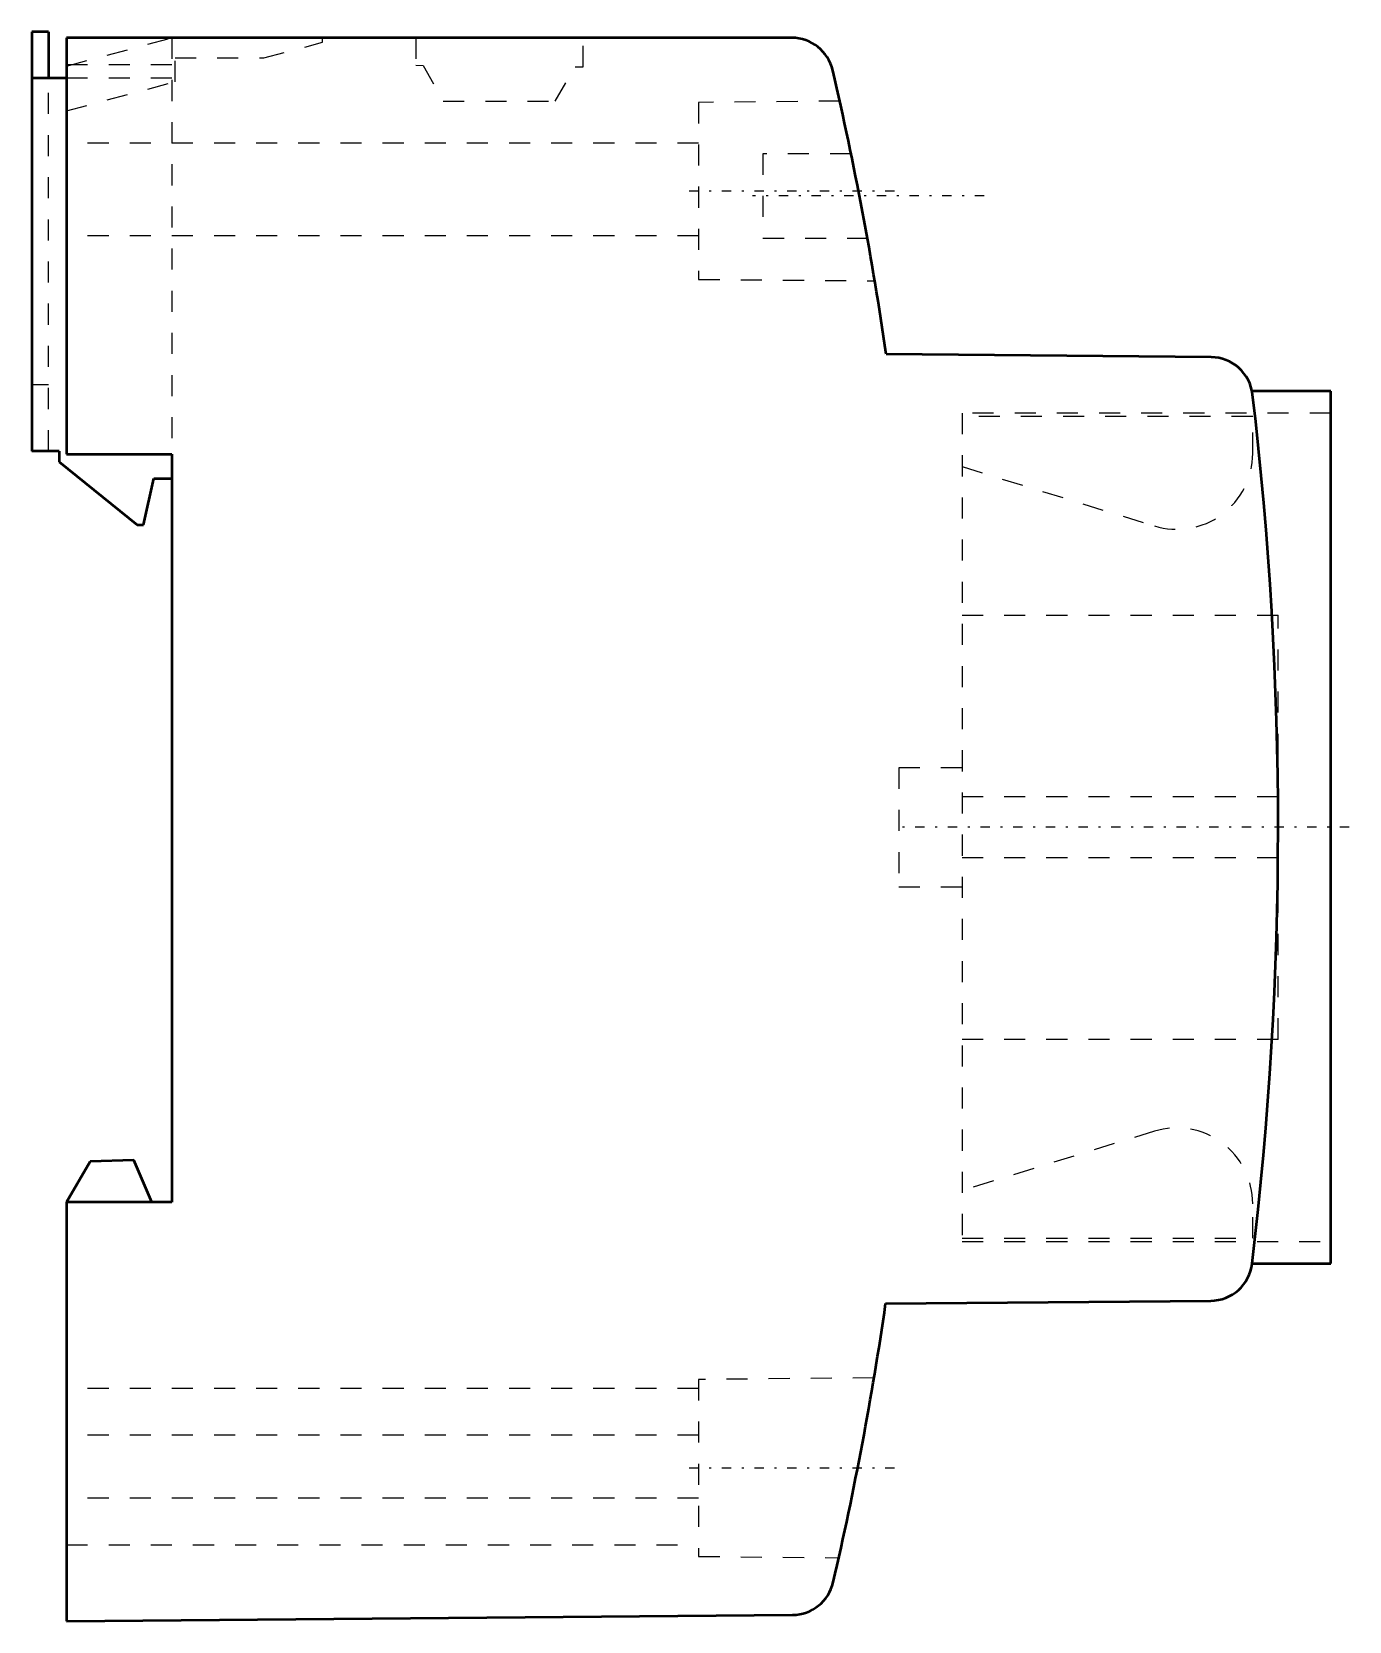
# Model space of a CAD drawing. Header units: millimetres. Extents: x -6.7 to 55.9, y -37.7 to 37.7.
import ezdxf

# ---------------------------------------------------------------- set-up
doc = ezdxf.new("R2010")
doc.units = ezdxf.units.MM
doc.linetypes.add('Center', pattern=[1.5, 0.45, -0.5, 0.05, -0.5])
doc.linetypes.add('Dashed', pattern=[2, 1, -1])
for name, color, linetype, lineweight in [('AM_0', 7, 'Continuous', 50), ('AM_7', 7, 'Center', 25), ('AM_9', 6, 'Dashed', 25)]:
    doc.layers.add(name, color=color, linetype=linetype, lineweight=lineweight)

msp = doc.modelspace()

# ---------------------------------------------------------------- linework, layer by layer
at = {"layer": 'AM_0'}
for p, q in [((-6.65, 37.748), (-6.65, 17.848)), ((-5.85, 37.748), (-6.65, 37.748)), ((-5.85, 37.748), (-5.85, 35.548)), ((29.416, 37.461), (-5, 37.461)), ((-5, 37.461), (-5, 17.711)), ((-5, 35.548), (-6.65, 35.548)), ((49.321, 22.309), (33.898, 22.444)), ((55, 20.7), (51.267, 20.7)), ((55, -20.7), (55, 20.7)), ((-5.35, 17.848), (-6.65, 17.848)), ((-5.35, 17.848), (-5.35, 17.348)), ((-5.35, 17.348), (-1.65, 14.348)), ((-5, 17.711), (0, 17.711)), ((0, 17.711), (0, -17.789)), ((-1.35, 14.348), (-0.85, 16.548)), ((-0.85, 16.548), (0, 16.548)), ((-1.65, 14.348), (-1.35, 14.348)), ((-1.8, -15.789), (-3.887, -15.862)), ((-0.95, -17.789), (-1.8, -15.789)), ((-3.887, -15.862), (-5, -17.789)), ((0, -17.789), (-5, -17.789)), ((-5, -17.789), (-5, -37.673)), ((51.273, -20.7), (55, -20.7)), ((33.875, -22.602), (49.302, -22.468)), ((-5, -37.673), (29.454, -37.372))]:
    msp.add_line(p, q, dxfattribs=at)
for centre, radius, start, end in [((29.416, 35.461), 2, 13.13899, 90), ((-122.5, 0), 158, 8.16652, 13.13899), ((49.304, 20.309), 2, 6.74183, 89.5), ((-122.5, 0), 175, 353.20542, 6.74183), ((49.285, -20.468), 2, 270.5, 353.20542), ((-122.5, 0), 158, 346.89442, 351.77552), ((29.437, -35.372), 2, 270.5, 346.89442)]:
    msp.add_arc(centre, radius, start, end, dxfattribs=at)
at = {"layer": 'AM_7'}
for p, q in [((24.55, 30.2), (34.45, 30.2)), ((38.55, 29.96), (27.55, 29.96)), ((55.875, 0), (34.35, 0)), ((24.55, -30.4), (34.45, -30.4))]:
    msp.add_line(p, q, dxfattribs=at)
at = {"layer": 'AM_9'}
for p, q in [((-5, 36.121), (0, 37.461)), ((0, 37.461), (0, 17.711)), ((4.37, 36.506), (7.15, 37.251)), ((7.15, 37.251), (7.15, 37.461)), ((11.575, 37.461), (11.575, 36.157)), ((19.525, 36.088), (19.525, 37.461)), ((0.15, 36.506), (4.37, 36.506)), ((0.15, 35.375), (0.15, 36.506)), ((-5.85, 17.848), (-5.85, 35.548)), ((-5, 36.199), (0, 36.199)), ((0, 35.548), (-5, 35.548)), ((11.575, 36.157), (11.927, 36.154)), ((11.927, 36.154), (12.877, 34.461)), ((18.187, 34.461), (19.137, 36.091)), ((19.137, 36.091), (19.525, 36.088)), ((-5, 33.995), (0.15, 35.375)), ((12.877, 34.461), (18.187, 34.461)), ((31.7, 34.458), (25, 34.4)), ((25, 34.4), (25, 26)), ((25, 32.46), (-5, 32.46)), ((28.05, 31.96), (28.05, 27.96)), ((32.235, 31.96), (28.05, 31.96)), ((25, 28.06), (-5, 28.06)), ((28.05, 27.96), (33.005, 27.96)), ((25, 26), (33.357, 25.927)), ((-5.85, 21), (-6.65, 21)), ((37.5, 19.653), (37.5, -19.653)), ((55, 19.653), (37.5, 19.653)), ((51.294, 19.5), (37.5, 19.5)), ((51.294, 17.738), (51.294, 19.5)), ((37.5, 17.116), (46.633, 14.298)), ((37.5, 10.063), (52.5, 10.063)), ((52.5, 1.44), (52.5, 10.063)), ((34.5, 2.825), (34.5, -2.825)), ((37.5, 2.825), (34.5, 2.825)), ((52.5, 1.44), (37.5, 1.44)), ((37.5, -1.44), (52.5, -1.44)), ((52.5, -10.063), (52.5, -1.44)), ((34.5, -2.825), (37.5, -2.825)), ((52.5, -10.063), (37.5, -10.063)), ((46.633, -14.422), (37.5, -17.24)), ((51.294, -19.5), (51.294, -17.862)), ((37.5, -19.5), (51.294, -19.5)), ((37.5, -19.653), (55, -19.653)), ((33.322, -26.127), (25, -26.2)), ((25, -26.2), (25, -34.6)), ((25, -26.633), (-5, -26.633)), ((25, -28.84), (-5, -28.84)), ((25, -31.84), (-5, -31.84)), ((-5, -34.047), (25, -34.047)), ((25, -34.6), (31.654, -34.658))]:
    msp.add_line(p, q, dxfattribs=at)
for centre, start, end in [((47.694, 17.738), 252.854, 360), ((47.694, -17.862), 0, 107.146)]:
    msp.add_arc(centre, 3.6, start, end, dxfattribs=at)

doc.saveas('drawing.dxf')
